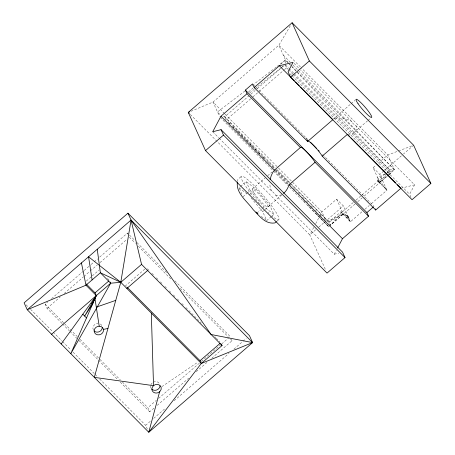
<?xml version="1.0" encoding="UTF-8"?>
<svg xmlns="http://www.w3.org/2000/svg" width="455" height="455" viewBox="0 0 455 455"><rect width="100%" height="100%" fill="white"/><g stroke="black" fill="none" stroke-linecap="round" stroke-linejoin="round"><path stroke-width="0.34" stroke-dasharray="2.27 1.71" d="M237.379 181.596L237.988 179.253L241.565 176.159M285.257 63.285L285.547 60.009L278.864 45.204L290.318 25.787M328.908 223.365L329.022 222.051L341.034 211.683L350.464 221.721L362.265 211.53M313.734 227.42L309.798 234.899L325.581 269.855M315.702 223.678L319.313 216.825M319.637 216.205L321.935 211.842L336.62 199.165L343.337 205.939L350.464 221.721L341.477 212.661L341.034 211.683M219.208 138.269L271.538 191.015L273.438 192.397L275.44 194.945L334.254 254.226L336.228 250.506M410.956 197.288L409.597 194.279L414.596 184.849L355.787 125.569L353.103 123.606L351.886 121.639L300.55 69.894M371.388 203.652L386.943 190.218L379.783 182.466L386.562 173.662M386.983 173.11L389.531 169.812L394.462 169.789L387.779 154.984L301.346 67.869M353.285 202.475L341.477 212.661L330.466 225.248L329.465 224.241M348.337 134.333C351.573 133.941 355.446 132.718 356.51 129.254L356.492 127.19L355.787 125.569M248.612 91.899L252.895 88.202M280.729 64.166L285.547 60.009L289.044 63.529M223.229 116.844L224.639 116.838L248.731 96.033M250.876 94.185L255.158 90.482M257.302 88.634L281.929 67.368M282.464 66.908L285.143 64.593L288.641 68.119M250.711 98.763L226.078 120.029L224.639 116.838L275.082 167.685M252.855 96.915L258.741 91.83M259.276 91.364L283.909 70.098M284.443 69.638L286.587 67.789L285.143 64.593M61.988 323.391L47.03 308.319L45.159 304.162L47.832 301.858M51.574 298.622L83.657 270.918M84.192 270.458L90.613 264.918M91.148 264.457L97.563 258.912M99.702 257.069L127.508 233.057L129.004 234.564M47.03 308.319L60.401 296.774M64.144 293.543L83.396 276.919M83.93 276.458L89.811 271.379M90.346 270.918L97.296 264.912M99.975 262.603L126.712 239.518M86.325 281.053L99.11 270.008M144.775 269.115L125.608 285.672L126.609 286.678M241.895 194.16L239.023 187.801L240.047 186.92M240.558 186.476L246.183 181.619L256.011 189.104L269.861 205.489L273.882 214.39L271.834 216.153M243.038 196.702L246.621 193.614M247.133 193.17L250.204 190.52L246.183 181.619M252.121 189.172L265.009 178.042M267.699 175.721L271.993 172.013M333.396 118.988L350.583 104.15M351.123 103.689L354.883 100.441M249.363 194.848L256.011 189.104M256.887 213.088L262.006 208.669M262.518 208.231L264.048 206.906L273.882 214.39M267.944 206.837L281.799 194.871M353.865 132.644L367.56 120.82M368.089 120.365L370.723 118.09M271.322 216.597L266.721 220.573L262.7 211.672L264.747 209.903M265.259 209.465L269.861 205.489M276.964 221.175L278.5 219.85M378.605 181.625L380.226 183.445L373.1 167.662L376.245 164.949M378.344 163.135L387.779 154.984L413.635 145.242L403.431 154.046M315.656 229.843L309.798 234.899L189.775 113.921M318.847 227.085L324.17 222.489M324.705 222.029L343.337 205.939M384.828 173.867L377.519 180.18L377.963 181.164L386.943 190.218L379.811 174.441L384.105 170.733M384.646 170.272L401.287 155.9M386.915 172.064L389.531 169.812L290.916 65.679M355.964 200.155L377.963 181.164L388.013 174.856M329.141 226.186L343.303 213.964L347.802 215.829M377.963 181.164L379.783 182.466L388.172 175.22M388.695 174.765L394.462 169.789L292.713 64.781M355.093 203.976L330.466 225.248L329.022 222.051L290.569 183.291M357.772 201.667L362.055 197.97M364.199 196.122L388.291 175.317M388.826 174.851L390.97 173.002L389.531 169.812L294.135 73.653M364.95 209.215L369.244 205.506M154 408.129L149.723 411.82L147.847 407.669L156.401 400.281M158.539 398.438L200.786 361.958M201.32 361.498L221.107 344.412M221.642 343.952L230.196 336.563L174.367 280.286M157.208 405.36L188.757 378.116M196.242 371.65L206.94 362.419M211.751 358.261L232.073 340.715L231.538 339.527M147.352 429.105L145.645 425.328L150.486 421.148M153.716 418.361L165.552 408.141M174.157 400.707L229.036 353.325M233.876 349.144L242.487 341.711M243.021 341.244L246.252 338.457M249.653 92.939L254.089 89.396M254.641 88.958L280.707 68.136M281.264 67.693L284.034 65.48M245.046 90.915L217.484 111.947L220.447 115.007M252.36 85.335L276.549 66.874M277.112 66.447L285.547 60.009L287.987 62.585M161.872 386.631L197.692 362.294M388.604 174.487L390.97 173.002L293.577 74.836M385.072 174.1L377.565 177.552L386.943 190.218M387.58 172.951L394.462 169.789L292.042 66.555M327.026 221.443L343.303 213.964L336.62 199.165M281.497 194.677L279.922 195.383L277.3 195.57L275.44 194.945M190.878 111.316L213.02 102.056L278.864 45.204L300.846 67.363M400.906 188.256L414.596 184.849M334.254 254.226L338.73 253.111M334.817 118.812C340.562 117.344 346.909 118.465 351.886 121.639M348.206 217.046L348.024 216.773L348.638 217.689L346.818 215.42L348.32 216.995M341.477 212.661L343.303 213.964L329.022 222.051L275.537 169.044M239.023 187.801L246.667 193.625M261.261 216.415L266.721 220.573M228.603 122.531L230.622 124.534M232.642 126.535L235.167 129.032M235.667 129.533L275.03 168.543M294.072 63.364L300.05 69.393M289.545 64.036L291.541 66.049M289.141 68.62L293.634 73.153M286.587 67.789L288.083 69.296M288.584 69.803L293.077 74.33M290.074 73.807L291.575 75.32M292.076 75.82L409.597 194.279M373.1 167.662L379.811 174.441M377.519 180.18L379.783 182.466M378.077 181.244L378.981 182.063M254.032 85.403L255.534 86.916M256.034 87.423L307.955 139.759M322.749 154.666L374.061 206.382M224.514 113.642L213.02 102.056L219.429 116.247M225.015 114.142L277.971 167.525M278.471 168.026L321.935 211.842L326.121 221.113M277.084 169.698L290.068 182.785M228.581 122.549L230.076 124.061M232.573 126.575L234.075 128.088M237.066 131.108L238.568 132.615M241.565 135.635L242.56 136.642M246.058 140.168L247.059 141.175M250.057 144.195L251.552 145.708M255.05 149.229L256.046 150.235M258.542 152.755L260.044 154.262M262.541 156.782L264.537 158.795M267.534 161.815L269.036 163.328M272.027 166.348L273.529 167.855M275.525 169.869L289.01 183.462M289.511 183.968L291.507 185.981M293.509 187.995L295.505 190.008M298.002 192.522L299.999 194.535M302.495 197.055L303.997 198.568M306.494 201.082L307.989 202.594M310.987 205.614L313.484 208.128M315.48 210.142L316.481 211.148M319.979 214.675L321.975 216.688M323.971 218.701L326.468 221.221M220.203 117.362L287.651 185.35M289.653 187.363L328.618 226.641L325.2 223.035M212.73 131.734L218.707 137.763M129.504 235.064L134.987 240.593M136.978 242.606L167.389 273.25M129.385 237.209L135.368 243.237M138.354 246.252L171.256 279.415M180.231 288.459L228.086 336.694M230.577 339.208L232.073 340.715M147.374 268.746L149.871 271.265M151.873 273.279L153.87 275.292M156.366 277.806L158.363 279.825M160.365 281.838L162.361 283.852M164.858 286.371L166.359 287.879M169.357 290.899L170.852 292.411M173.349 294.931L175.351 296.944M177.348 298.958L179.344 300.971M181.846 303.491L183.843 305.504M185.839 307.517L188.336 310.037M188.836 310.537L201.326 323.124M214.811 336.723L215.812 337.729M216.313 338.23L219.81 341.756M107.477 278.437L108.95 279.927M45.159 304.162L64.098 323.26M64.599 323.761L77.56 336.825M80.052 339.339L99.491 358.932M99.992 359.433L120.427 380.033M122.423 382.046L147.847 407.669M62.489 323.892L69.467 330.927M69.962 331.428L76.941 338.463M78.937 340.476L118.317 380.17M120.308 382.177L149.723 411.82M26.123 304.85L28.625 307.375M30.622 309.389L52.626 331.57M53.127 332.07L62.13 341.148M62.631 341.648L71.134 350.219M73.13 352.238L94.634 373.913M95.135 374.414L97.637 376.939M99.639 378.952L145.645 425.328M283.329 55.095L290.244 62.233M274.78 171.08L287.623 184.332M303.428 200.644L304.913 202.174M307.876 205.233L309.354 206.763M309.849 207.27L323.681 221.545M324.176 222.051L328.618 226.641M288.476 63.097L290.432 65.162M224.639 116.838L258.321 152.408M258.81 152.925L259.788 153.955M262.717 157.049L264.179 158.596M275.411 170.449L288.589 184.372M316.413 213.753L324.716 222.518M250.204 190.52L264.048 206.906M251.086 197.931L262.7 211.672M378.418 181.488L379.095 182.307L378.873 181.812M350.464 221.721L345.328 214.8L349.019 218.531L346.818 215.42M271.538 191.015L270.139 187.136L269.798 183.45M379.328 182.136L379.55 182.631M306.016 137.802L307.114 140.225M127.508 233.057L128.043 234.245M259.589 203.721A28.682 4.112 49.2 0 1 241.958 176.136A28.682 4.112 49.2 0 1 270.799 204.778A28.682 4.112 49.2 0 1 271.959 216M268.968 213.344A28.682 4.112 49.2 0 1 267.978 212.411M151.066 388.155A4.777 4.26 -24.3 0 1 150.628 385.982M150.889 384.856A4.777 4.26 -24.3 0 1 152.271 382.9M153.301 382.206A4.777 4.26 -24.3 0 1 159.551 383.77M93.338 329.972A4.777 4.26 -24.3 0 1 97.967 323.425M100.254 324A4.777 4.26 -24.3 0 1 101.829 325.581M254.22 193.347A11.949 1.712 49.2 0 0 267.591 207.116A11.949 1.712 49.2 0 0 258.281 193.551A11.949 1.712 49.2 0 0 254.22 193.347"/><path stroke-width="0.68" d="M237.339 182.256C235.969 193.608 247.389 201.377 253.253 209.766C259.373 215.681 265.1 224.469 274.917 222.939L276.452 221.613M151.322 313.097L153.523 385.669A4.777 4.26 -24.3 0 0 154.979 392.938A4.777 4.26 -24.3 0 0 161.178 387.586A4.777 4.26 -24.3 0 0 153.523 385.669L94.316 377.36L120.785 282.316L131.057 220.049L127.957 213.179L24.121 302.837L27.249 309.758L148.774 432.25L252.605 342.592L249.476 335.671L127.957 213.179M159.597 391.795L148.774 432.25L201.292 363.465L222.057 345.533L221.557 344.424M270.151 179.594L271.169 175.812L272.784 172.377L274.433 170.13L300.459 147.431A11.949 1.712 49.2 0 1 305.623 150.815A11.949 1.712 49.2 0 1 314.177 160.928L315.053 162.293L368.539 216.205L342.473 238.716L337.542 248.02M315.053 162.293L288.988 184.798C288.004 188.057 286.246 191.248 283.528 193.369M86.205 283.92L95.055 292.844L96.306 295.613L84.658 316.066L92.581 304.099L94.259 299.208L95.317 297.866L94.771 298.309M81.434 262.933L85.978 285.2L96.306 295.613L70.821 353.683L110.69 283.192L110.19 282.083M254.18 87.531L252.536 83.896L245.376 90.079L247.019 93.719L220.954 116.224L212.73 131.734L221.05 129.664L342.57 252.155L345.021 257.575L327.043 273.091L205.524 150.605L188.273 112.408L292.11 22.75L413.635 145.242L430.879 183.439L412.048 199.7L290.523 77.208L288.072 71.788L293.071 62.358L279.387 65.765L254.18 87.531L307.66 141.442L332.867 119.676L300.38 86.928M61.186 343.969L96.306 295.613M92.109 279.893L85.978 285.2L27.249 309.758L131.057 220.049L252.605 342.592L201.292 363.465L120.785 282.316L88.554 256.779L92.109 279.893L100.362 272.778L97.251 249.26M205.524 150.605L223.496 135.084L221.05 129.664M290.523 77.208L309.354 60.947L292.11 22.75M95.055 292.844L108.91 280.883M51.551 334.26L110.69 283.192L120.785 282.316L141.55 264.383L131.057 220.049L211.12 334.51L252.605 342.592M126.86 288.442L147.625 270.509M400.906 188.256L375.705 210.022L322.214 156.111L347.421 134.344L349.417 136.358M368.539 216.205L366.901 212.57L373.549 206.826M201.292 363.465L200.041 360.696L220.277 343.224M95.283 297.411L95.647 297.115M189.576 111.862L188.273 112.408L189.274 113.414M115.752 300.38L96.289 307.142L99.218 326.195M103.456 329.397A4.777 4.26 -24.3 0 1 97.251 334.755A4.777 4.26 -24.3 0 1 95.795 327.486A4.777 4.26 -24.3 0 1 103.456 329.397L107.932 328.464M120.785 282.316L100.362 272.778L110.69 283.192M257.979 213.918L255.994 212.03M91.876 303.388L92.581 304.099M309.354 60.947L430.879 183.439M279.387 65.765L294.379 80.882M295.38 81.889L299.379 85.921M350.919 137.871L395.412 182.717M397.408 184.73L400.411 187.756M310.384 142.205L316.765 148.643M318.261 150.15L319.256 151.151M245.376 90.079L366.901 212.57M247.019 93.719L300.499 147.625M220.954 116.224L274.433 170.13M288.988 184.798L342.473 238.716M223.496 135.084L345.021 257.575M141.55 264.383L222.057 345.533M127.11 287.179L200.041 360.696M82.804 314.2L86.507 317.931M322.214 156.111L321.338 154.74A11.949 1.712 49.2 0 0 312.784 144.627A11.949 1.712 49.2 0 0 307.62 141.249L307.114 140.225M375.153 208.811L375.705 210.022M96.289 307.142L94.987 298.616L94.259 299.208L94.27 300.243M102.261 327.759A4.777 4.26 -24.3 0 1 99.019 331.792A4.777 4.26 -24.3 0 1 94.003 330.87M159.989 385.942A4.777 4.26 -24.3 0 1 156.742 389.975A4.777 4.26 -24.3 0 1 151.725 389.053M358.057 103.689A11.949 1.712 49.2 0 0 371.428 117.458A11.949 1.712 49.2 0 0 362.117 103.894A11.949 1.712 49.2 0 0 358.057 103.689"/></g></svg>
